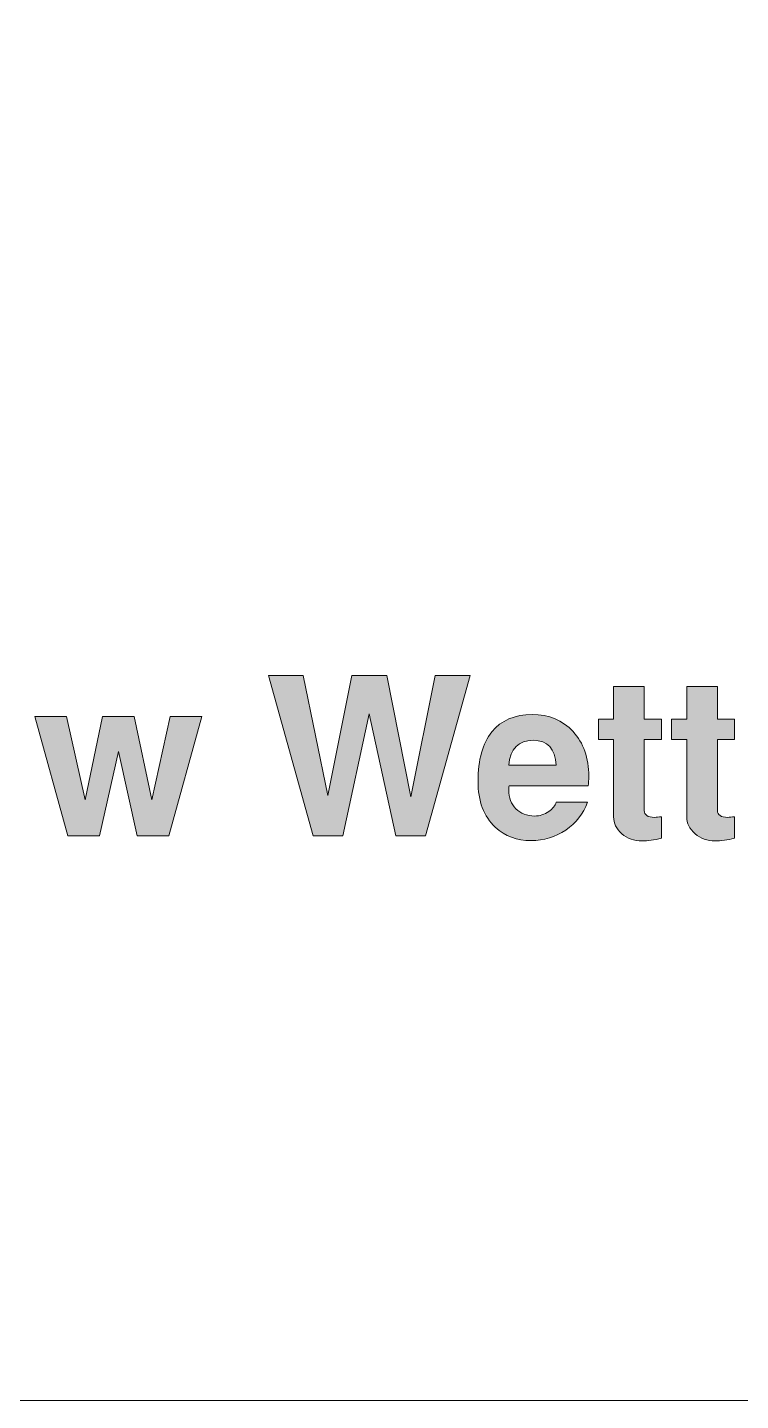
# Model space of a CAD drawing. Header units: inches. Extents: x 0.66 to 6.95, y -3.12 to -1.06.
# Drawn here: x 5.452 to 5.993, y -3.124 to -2.083 of the extents above; entities that cross this region are included whole.
import ezdxf

# ---------------------------------------------------------------- set-up
doc = ezdxf.new("R2010")
doc.units = ezdxf.units.IN
doc.header["$MEASUREMENT"] = 0
doc.layers.add('Layer 1', color=7, linetype='Continuous')

# ---------------------------------------------------------------- blocks, each defined once
blk = doc.blocks.new('block 6')
at = {"layer": 'Layer 1', "color": 7, "lineweight": 5, "true_color": 0xffffff}
blk.add_lwpolyline([(6.765, -3.1236), (6.7111, -3.1236), (4.0305, -3.1236), (3.9525, -3.1236), (3.9525, -3.1083), (3.9525, -1.0637), (4.0137, -1.0637), (6.9525, -1.0637)], dxfattribs=at)
blk = doc.blocks.new('block 15')
at = {"layer": 'Layer 1', "true_color": 0xed1f24}
h = blk.add_hatch(color=240, dxfattribs=at)
h.dxf.hatch_style = 2
h.paths.add_polyline_path([(5.7883, -2.5742), (5.7543, -2.6957), (5.7318, -2.6957), (5.7117, -2.6033), (5.6917, -2.6957), (5.6692, -2.6957), (5.6352, -2.5742), (5.6617, -2.5742), (5.6803, -2.6652), (5.6985, -2.5742), (5.725, -2.5742), (5.7432, -2.6662), (5.7618, -2.5742)])
h = blk.add_hatch(color=240, dxfattribs=at)
h.dxf.hatch_style = 2
edge = h.paths.add_edge_path()
edge.add_spline(control_points=[(5.9333, -2.6975), (5.9279, -2.6988), (5.9229, -2.6995), (5.9185, -2.6995), (5.9126, -2.6995), (5.9075, -2.6977), (5.9033, -2.6941), (5.8991, -2.6905), (5.897, -2.6862), (5.897, -2.6812), (5.897, -2.6812), (5.897, -2.6227), (5.897, -2.6227), (5.897, -2.6227), (5.8855, -2.6227), (5.8855, -2.6227), (5.8855, -2.6227), (5.8855, -2.6072), (5.8855, -2.6072), (5.8855, -2.6072), (5.897, -2.6072), (5.897, -2.6072), (5.897, -2.6072), (5.897, -2.5826), (5.897, -2.5826), (5.897, -2.5826), (5.9203, -2.5826), (5.9203, -2.5826), (5.9203, -2.5826), (5.9203, -2.6072), (5.9203, -2.6072), (5.9203, -2.6072), (5.9333, -2.6072), (5.9333, -2.6072), (5.9333, -2.6072), (5.9333, -2.6227), (5.9333, -2.6227), (5.9333, -2.6227), (5.9203, -2.6227), (5.9203, -2.6227), (5.9203, -2.6227), (5.9203, -2.6765), (5.9203, -2.6765), (5.9203, -2.6799), (5.9229, -2.6817), (5.9282, -2.6817), (5.9294, -2.6815), (5.9311, -2.6814), (5.9333, -2.6813), (5.9333, -2.6813), (5.9333, -2.6975), (5.9333, -2.6975)], knot_values=[0, 0, 0, 0, 1, 1, 1, 2, 2, 2, 3, 3, 3, 4, 4, 4, 5, 5, 5, 6, 6, 6, 7, 7, 7, 8, 8, 8, 9, 9, 9, 10, 10, 10, 11, 11, 11, 12, 12, 12, 13, 13, 13, 14, 14, 14, 15, 15, 15, 16, 16, 16, 17, 17, 17, 17], degree=3, periodic=1)
h = blk.add_hatch(color=240, dxfattribs=at)
h.dxf.hatch_style = 2
edge = h.paths.add_edge_path()
edge.add_spline(control_points=[(5.9888, -2.6975), (5.9834, -2.6988), (5.9784, -2.6995), (5.974, -2.6995), (5.9681, -2.6995), (5.963, -2.6977), (5.9588, -2.6941), (5.9546, -2.6905), (5.9525, -2.6862), (5.9525, -2.6812), (5.9525, -2.6812), (5.9525, -2.6227), (5.9525, -2.6227), (5.9525, -2.6227), (5.941, -2.6227), (5.941, -2.6227), (5.941, -2.6227), (5.941, -2.6072), (5.941, -2.6072), (5.941, -2.6072), (5.9525, -2.6072), (5.9525, -2.6072), (5.9525, -2.6072), (5.9525, -2.5826), (5.9525, -2.5826), (5.9525, -2.5826), (5.9758, -2.5826), (5.9758, -2.5826), (5.9758, -2.5826), (5.9758, -2.6072), (5.9758, -2.6072), (5.9758, -2.6072), (5.9888, -2.6072), (5.9888, -2.6072), (5.9888, -2.6072), (5.9888, -2.6227), (5.9888, -2.6227), (5.9888, -2.6227), (5.9758, -2.6227), (5.9758, -2.6227), (5.9758, -2.6227), (5.9758, -2.6765), (5.9758, -2.6765), (5.9758, -2.6799), (5.9784, -2.6817), (5.9837, -2.6817), (5.9849, -2.6815), (5.9866, -2.6814), (5.9888, -2.6813), (5.9888, -2.6813), (5.9888, -2.6975), (5.9888, -2.6975)], knot_values=[0, 0, 0, 0, 1, 1, 1, 2, 2, 2, 3, 3, 3, 4, 4, 4, 5, 5, 5, 6, 6, 6, 7, 7, 7, 8, 8, 8, 9, 9, 9, 10, 10, 10, 11, 11, 11, 12, 12, 12, 13, 13, 13, 14, 14, 14, 15, 15, 15, 16, 16, 16, 17, 17, 17, 17], degree=3, periodic=1)
h = blk.add_hatch(color=240, dxfattribs=at)
h.dxf.hatch_style = 2
h.paths.add_polyline_path([(5.5848, -2.6053), (5.5597, -2.6957), (5.5357, -2.6957), (5.5215, -2.6318), (5.5072, -2.6957), (5.4832, -2.6957), (5.458, -2.6053), (5.4822, -2.6053), (5.4962, -2.6685), (5.5093, -2.6053), (5.5335, -2.6053), (5.5467, -2.6683), (5.5607, -2.6053)])
h = blk.add_hatch(color=240, dxfattribs=at)
h.dxf.hatch_style = 2
edge = h.paths.add_edge_path()
edge.add_spline(control_points=[(5.8782, -2.6506), (5.8782, -2.6533), (5.878, -2.6557), (5.8777, -2.6578), (5.8777, -2.6578), (5.8178, -2.6578), (5.8178, -2.6578), (5.8176, -2.6585), (5.8175, -2.6595), (5.8175, -2.661), (5.8175, -2.6669), (5.8193, -2.6716), (5.8229, -2.6752), (5.8266, -2.6788), (5.8313, -2.6807), (5.8371, -2.6807), (5.841, -2.6807), (5.8446, -2.6795), (5.8479, -2.6773), (5.8509, -2.6752), (5.8527, -2.6728), (5.8535, -2.6702), (5.8535, -2.6702), (5.8772, -2.6702), (5.8772, -2.6702), (5.874, -2.6789), (5.8686, -2.686), (5.8607, -2.6913), (5.8529, -2.6966), (5.8442, -2.6993), (5.8345, -2.6993), (5.8237, -2.6993), (5.8147, -2.6959), (5.8073, -2.6892), (5.7985, -2.681), (5.7942, -2.6694), (5.7942, -2.6543), (5.7942, -2.6381), (5.7977, -2.6256), (5.8047, -2.6169), (5.8118, -2.6082), (5.8219, -2.6038), (5.8352, -2.6038), (5.848, -2.6038), (5.8584, -2.6081), (5.8663, -2.6167), (5.8742, -2.6253), (5.8782, -2.6367), (5.8782, -2.6506)], knot_values=[0, 0, 0, 0, 1, 1, 1, 2, 2, 2, 3, 3, 3, 4, 4, 4, 5, 5, 5, 6, 6, 6, 7, 7, 7, 8, 8, 8, 9, 9, 9, 10, 10, 10, 11, 11, 11, 12, 12, 12, 13, 13, 13, 14, 14, 14, 15, 15, 15, 16, 16, 16, 16], degree=3, periodic=1)
edge = h.paths.add_edge_path()
edge.add_spline(control_points=[(5.8535, -2.6422), (5.8528, -2.6296), (5.847, -2.6233), (5.836, -2.6233), (5.8249, -2.6233), (5.8187, -2.6296), (5.8175, -2.6422), (5.8175, -2.6422), (5.8535, -2.6422), (5.8535, -2.6422)], knot_values=[0, 0, 0, 0, 1, 1, 1, 2, 2, 2, 3, 3, 3, 3], degree=3, periodic=1)
at = {"layer": 'Layer 1', "lineweight": 0}
for points in [[(5.7883, -2.5742), (5.7543, -2.6957), (5.7318, -2.6957), (5.7117, -2.6033), (5.6917, -2.6957), (5.6692, -2.6957), (5.6352, -2.5742), (5.6617, -2.5742), (5.6803, -2.6652), (5.6985, -2.5742), (5.725, -2.5742), (5.7432, -2.6662), (5.7618, -2.5742), (5.7883, -2.5742)], [(5.5848, -2.6053), (5.5597, -2.6957), (5.5357, -2.6957), (5.5215, -2.6318), (5.5072, -2.6957), (5.4832, -2.6957), (5.458, -2.6053), (5.4822, -2.6053), (5.4962, -2.6685), (5.5093, -2.6053), (5.5335, -2.6053), (5.5467, -2.6683), (5.5607, -2.6053), (5.5848, -2.6053)]]:
    blk.add_lwpolyline(points, dxfattribs=at)
for points, knots in [([(5.9333, -2.6975), (5.9279, -2.6988), (5.9229, -2.6995), (5.9185, -2.6995), (5.9126, -2.6995), (5.9075, -2.6977), (5.9033, -2.6941), (5.8991, -2.6905), (5.897, -2.6862), (5.897, -2.6812), (5.897, -2.6812), (5.897, -2.6227), (5.897, -2.6227), (5.897, -2.6227), (5.8855, -2.6227), (5.8855, -2.6227), (5.8855, -2.6227), (5.8855, -2.6072), (5.8855, -2.6072), (5.8855, -2.6072), (5.897, -2.6072), (5.897, -2.6072), (5.897, -2.6072), (5.897, -2.5826), (5.897, -2.5826), (5.897, -2.5826), (5.9203, -2.5826), (5.9203, -2.5826), (5.9203, -2.5826), (5.9203, -2.6072), (5.9203, -2.6072), (5.9203, -2.6072), (5.9333, -2.6072), (5.9333, -2.6072), (5.9333, -2.6072), (5.9333, -2.6227), (5.9333, -2.6227), (5.9333, -2.6227), (5.9203, -2.6227), (5.9203, -2.6227), (5.9203, -2.6227), (5.9203, -2.6765), (5.9203, -2.6765), (5.9203, -2.6799), (5.9229, -2.6817), (5.9282, -2.6817), (5.9294, -2.6815), (5.9311, -2.6814), (5.9333, -2.6813), (5.9333, -2.6813), (5.9333, -2.6975), (5.9333, -2.6975)], [0, 0, 0, 0, 1, 1, 1, 2, 2, 2, 3, 3, 3, 4, 4, 4, 5, 5, 5, 6, 6, 6, 7, 7, 7, 8, 8, 8, 9, 9, 9, 10, 10, 10, 11, 11, 11, 12, 12, 12, 13, 13, 13, 14, 14, 14, 15, 15, 15, 16, 16, 16, 17, 17, 17, 17]), ([(5.9888, -2.6975), (5.9834, -2.6988), (5.9784, -2.6995), (5.974, -2.6995), (5.9681, -2.6995), (5.963, -2.6977), (5.9588, -2.6941), (5.9546, -2.6905), (5.9525, -2.6862), (5.9525, -2.6812), (5.9525, -2.6812), (5.9525, -2.6227), (5.9525, -2.6227), (5.9525, -2.6227), (5.941, -2.6227), (5.941, -2.6227), (5.941, -2.6227), (5.941, -2.6072), (5.941, -2.6072), (5.941, -2.6072), (5.9525, -2.6072), (5.9525, -2.6072), (5.9525, -2.6072), (5.9525, -2.5826), (5.9525, -2.5826), (5.9525, -2.5826), (5.9758, -2.5826), (5.9758, -2.5826), (5.9758, -2.5826), (5.9758, -2.6072), (5.9758, -2.6072), (5.9758, -2.6072), (5.9888, -2.6072), (5.9888, -2.6072), (5.9888, -2.6072), (5.9888, -2.6227), (5.9888, -2.6227), (5.9888, -2.6227), (5.9758, -2.6227), (5.9758, -2.6227), (5.9758, -2.6227), (5.9758, -2.6765), (5.9758, -2.6765), (5.9758, -2.6799), (5.9784, -2.6817), (5.9837, -2.6817), (5.9849, -2.6815), (5.9866, -2.6814), (5.9888, -2.6813), (5.9888, -2.6813), (5.9888, -2.6975), (5.9888, -2.6975)], [0, 0, 0, 0, 1, 1, 1, 2, 2, 2, 3, 3, 3, 4, 4, 4, 5, 5, 5, 6, 6, 6, 7, 7, 7, 8, 8, 8, 9, 9, 9, 10, 10, 10, 11, 11, 11, 12, 12, 12, 13, 13, 13, 14, 14, 14, 15, 15, 15, 16, 16, 16, 17, 17, 17, 17]), ([(5.8782, -2.6506), (5.8782, -2.6533), (5.878, -2.6557), (5.8777, -2.6578), (5.8777, -2.6578), (5.8178, -2.6578), (5.8178, -2.6578), (5.8176, -2.6585), (5.8175, -2.6595), (5.8175, -2.661), (5.8175, -2.6669), (5.8193, -2.6716), (5.8229, -2.6752), (5.8266, -2.6788), (5.8313, -2.6807), (5.8371, -2.6807), (5.841, -2.6807), (5.8446, -2.6795), (5.8479, -2.6773), (5.8509, -2.6752), (5.8527, -2.6728), (5.8535, -2.6702), (5.8535, -2.6702), (5.8772, -2.6702), (5.8772, -2.6702), (5.874, -2.6789), (5.8686, -2.686), (5.8607, -2.6913), (5.8529, -2.6966), (5.8442, -2.6993), (5.8345, -2.6993), (5.8237, -2.6993), (5.8147, -2.6959), (5.8073, -2.6892), (5.7985, -2.681), (5.7942, -2.6694), (5.7942, -2.6543), (5.7942, -2.6381), (5.7977, -2.6256), (5.8047, -2.6169), (5.8118, -2.6082), (5.8219, -2.6038), (5.8352, -2.6038), (5.848, -2.6038), (5.8584, -2.6081), (5.8663, -2.6167), (5.8742, -2.6253), (5.8782, -2.6367), (5.8782, -2.6506)], [0, 0, 0, 0, 1, 1, 1, 2, 2, 2, 3, 3, 3, 4, 4, 4, 5, 5, 5, 6, 6, 6, 7, 7, 7, 8, 8, 8, 9, 9, 9, 10, 10, 10, 11, 11, 11, 12, 12, 12, 13, 13, 13, 14, 14, 14, 15, 15, 15, 16, 16, 16, 16]), ([(5.8535, -2.6422), (5.8528, -2.6296), (5.847, -2.6233), (5.836, -2.6233), (5.8249, -2.6233), (5.8187, -2.6296), (5.8175, -2.6422), (5.8175, -2.6422), (5.8535, -2.6422), (5.8535, -2.6422)], [0, 0, 0, 0, 1, 1, 1, 2, 2, 2, 3, 3, 3, 3])]:
    blk.add_open_spline(points, degree=3, knots=knots, dxfattribs=at)
blk = doc.blocks.new('block 7')
at = {"layer": 'Layer 1'}
blk.add_blockref('block 15', (0, 0), dxfattribs=at)
blk = doc.blocks.new('block 5')
at = {"layer": 'Layer 1'}
for name in ['block 6', 'block 7']:
    blk.add_blockref(name, (0, 0), dxfattribs=at)

msp = doc.modelspace()

# ---------------------------------------------------------------- block references
at = {"layer": 'Layer 1'}
msp.add_blockref('block 5', (0, 0), dxfattribs=at)

doc.saveas('drawing.dxf')
